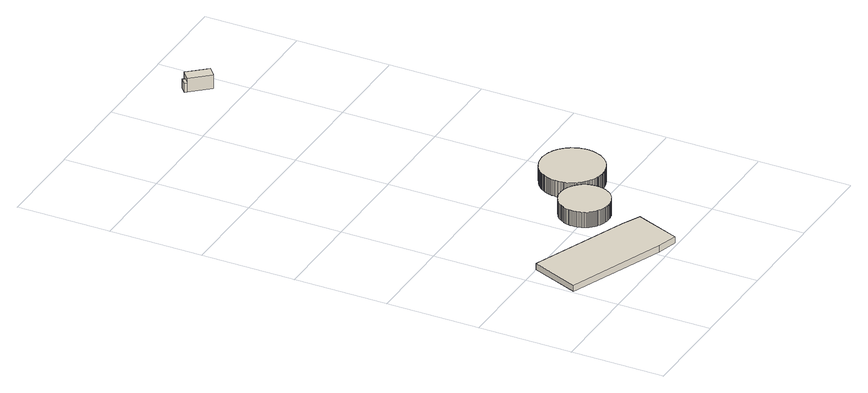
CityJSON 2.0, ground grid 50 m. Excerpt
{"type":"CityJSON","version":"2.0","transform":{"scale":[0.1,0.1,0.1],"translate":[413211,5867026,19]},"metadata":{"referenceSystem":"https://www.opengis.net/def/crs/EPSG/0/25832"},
"CityObjects":{
"building1":{"type":"Building","attributes":{"Gemeindeschluessel":"03454042","BezugspunktDach":"4000","AbsoluteHoehe":"20.068","MittlereTraufHoehe":"23.568","Firsthoehe":"23.568","function":"51003_1201","measuredHeight":3.5},"address":[{"country":"Germany","locality":"Rastdorf"}],"geometry":[{"type":"MultiSurface","lod":"1","boundaries":[[[0,1,2,3,4,5]],[[6,7,8,9,10,11]],[[6,11,5,4]],[[7,6,4,3]],[[8,7,3,2]],[[9,8,2,1]],[[10,9,1,0]],[[11,10,0,5]]]}]},
"building2":{"type":"Building","attributes":{"Gemeindeschluessel":"03454042","AbsoluteHoehe":"20.409","MittlereTraufHoehe":"28.909","Firsthoehe":"28.909","function":"51003_1201","roofType":"1000","measuredHeight":8.5},"address":[{"country":"Germany","locality":"Rastdorf"}],"geometry":[{"type":"MultiSurface","lod":"1","boundaries":[[[12,13,14,15,16,17,18,19,20,21,22,23,24,25,26,27,28,29,30,31,32,33,34,35,36,37,38,39,40,41,42,43,44,45,46,47,48,49,50,51,52,53,54,55,56,57,58,59,60,61,62,63,64,65,66,67,68,69,70,71,72,73,74,75,76,77,78,79,80,81,82,83,84,85,86,87,88,89,90,91,92,93,94,95,96,97,98,99,100,101,102,103,104,105,106,107,108,109,110,111,112,113,114,115,116,117,118,119,120,121,122,123,124,125,126,127,128,129,130,131,132,133,134,135,136,137,138,139,140,141,142,143,144,145,146,147]],[[148,149,150,151,152,153,154,155,156,157,158,159,160,161,162,163,164,165,166,167,168,169,170,171,172,173,174,175,176,177,178,179,180,181,182,183,184,185,186,187,188,189,190,191,192,193,194,195,196,197,198,199,200,201,202,203,204,205,206,207,208,209,210,211,212,213,214,215,216,217,218,219,220,221,222,223,224,225,226,227,228,229,230,231,232,233,234,235,236,237,238,239,240,241,242,243,244,245,246,247,248,249,250,251,252,253,254,255,256,257,258,259,260,261,262,263,264,265,266,267,268,269,270,271,272,273,274,275,276,277,278,279,280,281,282,283]],[[148,283,147,146]],[[149,148,146,145]],[[150,149,145,144]],[[151,150,144,143]],[[152,151,143,142]],[[153,152,142,141]],[[154,153,141,140]],[[155,154,140,139]],[[156,155,139,138]],[[157,156,138,137]],[[158,157,137,136]],[[159,158,136,135]],[[160,159,135,134]],[[161,160,134,133]],[[162,161,133,132]],[[163,162,132,131]],[[164,163,131,130]],[[165,164,130,129]],[[166,165,129,128]],[[167,166,128,127]],[[168,167,127,126]],[[169,168,126,125]],[[170,169,125,124]],[[171,170,124,123]],[[172,171,123,122]],[[173,172,122,121]],[[174,173,121,120]],[[175,174,120,119]],[[176,175,119,118]],[[177,176,118,117]],[[178,177,117,116]],[[179,178,116,115]],[[180,179,115,114]],[[181,180,114,113]],[[182,181,113,112]],[[183,182,112,111]],[[184,183,111,110]],[[185,184,110,109]],[[186,185,109,108]],[[187,186,108,107]],[[188,187,107,106]],[[189,188,106,105]],[[190,189,105,104]],[[191,190,104,103]],[[192,191,103,102]],[[193,192,102,101]],[[194,193,101,100]],[[195,194,100,99]],[[196,195,99,98]],[[197,196,98,97]],[[198,197,97,96]],[[199,198,96,95]],[[200,199,95,94]],[[201,200,94,93]],[[202,201,93,92]],[[203,202,92,91]],[[204,203,91,90]],[[205,204,90,89]],[[206,205,89,88]],[[207,206,88,87]],[[208,207,87,86]],[[209,208,86,85]],[[210,209,85,84]],[[211,210,84,83]],[[212,211,83,82]],[[213,212,82,81]],[[214,213,81,80]],[[215,214,80,79]],[[216,215,79,78]],[[217,216,78,77]],[[218,217,77,76]],[[219,218,76,75]],[[220,219,75,74]],[[221,220,74,73]],[[222,221,73,72]],[[223,222,72,71]],[[224,223,71,70]],[[225,224,70,69]],[[226,225,69,68]],[[227,226,68,67]],[[228,227,67,66]],[[229,228,66,65]],[[230,229,65,64]],[[231,230,64,63]],[[232,231,63,62]],[[233,232,62,61]],[[234,233,61,60]],[[235,234,60,59]],[[236,235,59,58]],[[237,236,58,57]],[[238,237,57,56]],[[239,238,56,55]],[[240,239,55,54]],[[241,240,54,53]],[[242,241,53,52]],[[243,242,52,51]],[[244,243,51,50]],[[245,244,50,49]],[[246,245,49,48]],[[247,246,48,47]],[[248,247,47,46]],[[249,248,46,45]],[[250,249,45,44]],[[251,250,44,43]],[[252,251,43,42]],[[253,252,42,41]],[[254,253,41,40]],[[255,254,40,39]],[[256,255,39,38]],[[257,256,38,37]],[[258,257,37,36]],[[259,258,36,35]],[[260,259,35,34]],[[261,260,34,33]],[[262,261,33,32]],[[263,262,32,31]],[[264,263,31,30]],[[265,264,30,29]],[[266,265,29,28]],[[267,266,28,27]],[[268,267,27,26]],[[269,268,26,25]],[[270,269,25,24]],[[271,270,24,23]],[[272,271,23,22]],[[273,272,22,21]],[[274,273,21,20]],[[275,274,20,19]],[[276,275,19,18]],[[277,276,18,17]],[[278,277,17,16]],[[279,278,16,15]],[[280,279,15,14]],[[281,280,14,13]],[[282,281,13,12]],[[283,282,12,147]]]}]},
"building3":{"type":"Building","attributes":{"Gemeindeschluessel":"03454042","BezugspunktDach":"2200","AbsoluteHoehe":"19.307","MittlereTraufHoehe":"28.226","Firsthoehe":"28.226","function":"51003_1201","measuredHeight":8.92},"address":[{"country":"Germany","locality":"Rastdorf"}],"geometry":[{"type":"MultiSurface","lod":"1","boundaries":[[[284,285,286,287,288,289,290,291,292,293,294,295,296,297,298,299,300,301,302,303,304,305,306,307,308,309,310,311,312,313,314,315,316,317,318,319,320,321,322,323,324,325,326,327,328,329,330,331,332,333,334,335,336,337,338,339,340,341,342,343,344,345,346,347,348,349,350,351,352,353,354,355,356,357,358,359,360,361,362,363,364,365,366,367,368,369,370,371,372,373,374,375,376,377,378,379,380,381,382,383,384,385,386,387,388,389,390,391,392,393,394,395,396,397,398,399,400,401,402,403,404,405,406,407,408,409,410,411,412,413,414,415,416,417,418,419,420,421,422,423,424,425,426,427,428,429,430,431,432,433,434,435,436,437,438,439,440,441,442,443,444,445]],[[446,447,448,449,450,451,452,453,454,455,456,457,458,459,460,461,462,463,464,465,466,467,468,469,470,471,472,473,474,475,476,477,478,479,480,481,482,483,484,485,486,487,488,489,490,491,492,493,494,495,496,497,498,499,500,501,502,503,504,505,506,507,508,509,510,511,512,513,514,515,516,517,518,519,520,521,522,523,524,525,526,527,528,529,530,531,532,533,534,535,536,537,538,539,540,541,542,543,544,545,546,547,548,549,550,551,552,553,554,555,556,557,558,559,560,561,562,563,564,565,566,567,568,569,570,571,572,573,574,575,576,577,578,579,580,581,582,583,584,585,586,587,588,589,590,591,592,593,594,595,596,597,598,599,600,601,602,603,604,605,606,607]],[[446,607,445,444]],[[447,446,444,443]],[[448,447,443,442]],[[449,448,442,441]],[[450,449,441,440]],[[451,450,440,439]],[[452,451,439,438]],[[453,452,438,437]],[[454,453,437,436]],[[455,454,436,435]],[[456,455,435,434]],[[457,456,434,433]],[[458,457,433,432]],[[459,458,432,431]],[[460,459,431,430]],[[461,460,430,429]],[[462,461,429,428]],[[463,462,428,427]],[[464,463,427,426]],[[465,464,426,425]],[[466,465,425,424]],[[467,466,424,423]],[[468,467,423,422]],[[469,468,422,421]],[[470,469,421,420]],[[471,470,420,419]],[[472,471,419,418]],[[473,472,418,417]],[[474,473,417,416]],[[475,474,416,415]],[[476,475,415,414]],[[477,476,414,413]],[[478,477,413,412]],[[479,478,412,411]],[[480,479,411,410]],[[481,480,410,409]],[[482,481,409,408]],[[483,482,408,407]],[[484,483,407,406]],[[485,484,406,405]],[[486,485,405,404]],[[487,486,404,403]],[[488,487,403,402]],[[489,488,402,401]],[[490,489,401,400]],[[491,490,400,399]],[[492,491,399,398]],[[493,492,398,397]],[[494,493,397,396]],[[495,494,396,395]],[[496,495,395,394]],[[497,496,394,393]],[[498,497,393,392]],[[499,498,392,391]],[[500,499,391,390]],[[501,500,390,389]],[[502,501,389,388]],[[503,502,388,387]],[[504,503,387,386]],[[505,504,386,385]],[[506,505,385,384]],[[507,506,384,383]],[[508,507,383,382]],[[509,508,382,381]],[[510,509,381,380]],[[511,510,380,379]],[[512,511,379,378]],[[513,512,378,377]],[[514,513,377,376]],[[515,514,376,375]],[[516,515,375,374]],[[517,516,374,373]],[[518,517,373,372]],[[519,518,372,371]],[[520,519,371,370]],[[521,520,370,369]],[[522,521,369,368]],[[523,522,368,367]],[[524,523,367,366]],[[525,524,366,365]],[[526,525,365,364]],[[527,526,364,363]],[[528,527,363,362]],[[529,528,362,361]],[[530,529,361,360]],[[531,530,360,359]],[[532,531,359,358]],[[533,532,358,357]],[[534,533,357,356]],[[535,534,356,355]],[[536,535,355,354]],[[537,536,354,353]],[[538,537,353,352]],[[539,538,352,351]],[[540,539,351,350]],[[541,540,350,349]],[[542,541,349,348]],[[543,542,348,347]],[[544,543,347,346]],[[545,544,346,345]],[[546,545,345,344]],[[547,546,344,343]],[[548,547,343,342]],[[549,548,342,341]],[[550,549,341,340]],[[551,550,340,339]],[[552,551,339,338]],[[553,552,338,337]],[[554,553,337,336]],[[555,554,336,335]],[[556,555,335,334]],[[557,556,334,333]],[[558,557,333,332]],[[559,558,332,331]],[[560,559,331,330]],[[561,560,330,329]],[[562,561,329,328]],[[563,562,328,327]],[[564,563,327,326]],[[565,564,326,325]],[[566,565,325,324]],[[567,566,324,323]],[[568,567,323,322]],[[569,568,322,321]],[[570,569,321,320]],[[571,570,320,319]],[[572,571,319,318]],[[573,572,318,317]],[[574,573,317,316]],[[575,574,316,315]],[[576,575,315,314]],[[577,576,314,313]],[[578,577,313,312]],[[579,578,312,311]],[[580,579,311,310]],[[581,580,310,309]],[[582,581,309,308]],[[583,582,308,307]],[[584,583,307,306]],[[585,584,306,305]],[[586,585,305,304]],[[587,586,304,303]],[[588,587,303,302]],[[589,588,302,301]],[[590,589,301,300]],[[591,590,300,299]],[[592,591,299,298]],[[593,592,298,297]],[[594,593,297,296]],[[595,594,296,295]],[[596,595,295,294]],[[597,596,294,293]],[[598,597,293,292]],[[599,598,292,291]],[[600,599,291,290]],[[601,600,290,289]],[[602,601,289,288]],[[603,602,288,287]],[[604,603,287,286]],[[605,604,286,285]],[[606,605,285,284]],[[607,606,284,445]]]}]},
"building4":{"type":"Building","attributes":{"Gemeindeschluessel":"03454042","AbsoluteHoehe":"19.987","MittlereTraufHoehe":"24.952","Firsthoehe":"30.156","function":"31001_1210","roofType":"3100","measuredHeight":10.17},"address":[{"country":"Germany","locality":"Rastdorf","thoroughfareNumber":"2","thoroughfareName":"Birkenweg"}],"children":["building4-1","building4-2"],"geometry":[{"type":"MultiSurface","lod":"1","boundaries":[[[608,609,610,611]],[[612,613,614,615]],[[610,612,616,617,618,611]],[[613,612,610,609]],[[608,614,619,620,621,609]],[[615,614,608,611]],[[617,616,615,618]],[[620,619,613,621]]]}]},
"building4-1":{"type":"BuildingPart","attributes":{"AbsoluteHoehe":"19.987","MittlereTraufHoehe":"24.952","Firsthoehe":"24.952","roofType":"1000","measuredHeight":4.96},"parents":["building4"],"geometry":[{"type":"MultiSurface","lod":"1","boundaries":[[[622,621,620,623]],[[619,613,624,625]],[[619,625,623,620]],[[624,613,621,622]],[[625,624,622,623]],[[613,619,620,621]]]}]},
"building4-2":{"type":"BuildingPart","attributes":{"BezugspunktDach":"4000","AbsoluteHoehe":"19.987","MittlereTraufHoehe":"23.487","Firsthoehe":"23.487","measuredHeight":3.5},"parents":["building4"],"geometry":[{"type":"MultiSurface","lod":"1","boundaries":[[[626,627,618,617]],[[615,628,629,616]],[[615,616,617,618]],[[628,615,618,627]],[[629,628,627,626]],[[616,629,626,617]]]}]}
},
"vertices":[
[520,40,46],[627,9,46],[719,247,46],[618,295,46],[101,497,46],[1,242,46],[101,497,11],[618,295,11],[719,247,11],[627,9,11],[520,40,11],[1,242,11],
[543,541,99],[542,535,99],[542,528,99],[542,520,99],[542,512,99],[543,505,99],[544,498,99],[546,491,99],[547,485,99],[549,478,99],[552,472,99],[554,467,99],[557,462,99],[560,457,99],[562,452,99],[565,447,99],[568,443,99],[572,439,99],[575,436,99],[578,432,99],[581,429,99],[585,426,99],[588,422,99],[592,419,99],[597,416,99],[601,413,99],[606,410,99],[611,407,99],[617,404,99],[623,402,99],[629,399,99],[635,397,99],[642,396,99],[649,394,99],[656,393,99],[664,392,99],[671,392,99],[679,392,99],[685,393,99],[691,393,99],[698,395,99],[705,396,99],[711,398,99],[717,400,99],[723,403,99],[729,405,99],[734,408,99],[739,411,99],[744,414,99],[748,417,99],[752,420,99],[756,423,99],[760,426,99],[763,429,99],[766,433,99],[770,436,99],[773,440,99],[776,444,99],[779,448,99],[782,453,99],[785,458,99],[788,463,99],[791,469,99],[793,475,99],[795,481,99],[797,487,99],[799,494,99],[800,501,99],[801,507,99],[802,510,99],[802,517,99],[802,525,99],[802,532,99],[801,539,99],[800,545,99],[799,552,99],[798,558,99],[796,564,99],[794,569,99],[792,575,99],[789,580,99],[787,584,99],[784,589,99],[782,593,99],[779,597,99],[776,601,99],[774,605,99],[771,608,99],[767,612,99],[764,616,99],[760,619,99],[756,623,99],[751,627,99],[746,630,99],[741,634,99],[736,637,99],[730,640,99],[724,643,99],[718,645,99],[711,648,99],[704,650,99],[696,651,99],[694,652,99],[686,653,99],[679,653,99],[672,654,99],[664,653,99],[657,653,99],[651,652,99],[644,651,99],[638,649,99],[632,647,99],[627,645,99],[621,643,99],[616,641,99],[612,639,99],[607,636,99],[603,633,99],[599,631,99],[595,628,99],[591,625,99],[588,622,99],[584,619,99],[580,615,99],[576,612,99],[573,607,99],[569,603,99],[566,598,99],[562,593,99],[559,588,99],[556,582,99],[553,576,99],[550,569,99],[548,563,99],[546,556,99],[544,548,99],[546,556,14],[548,563,14],[550,569,14],[553,576,14],[556,582,14],[559,588,14],[562,593,14],[566,598,14],[569,603,14],[573,607,14],[576,612,14],[580,615,14],[584,619,14],[588,622,14],[591,625,14],[595,628,14],[599,631,14],[603,633,14],[607,636,14],[612,639,14],[616,641,14],[621,643,14],[627,645,14],[632,647,14],[638,649,14],[644,651,14],[651,652,14],[657,653,14],[664,653,14],[672,654,14],[679,653,14],[686,653,14],[694,652,14],[696,651,14],[704,650,14],[711,648,14],[718,645,14],[724,643,14],[730,640,14],[736,637,14],[741,634,14],[746,630,14],[751,627,14],[756,623,14],[760,619,14],[764,616,14],[767,612,14],[771,608,14],[774,605,14],[776,601,14],[779,597,14],[782,593,14],[784,589,14],[787,584,14],[789,580,14],[792,575,14],[794,569,14],[796,564,14],[798,558,14],[799,552,14],[800,545,14],[801,539,14],[802,532,14],[802,525,14],[802,517,14],[802,510,14],[801,507,14],[800,501,14],[799,494,14],[797,487,14],[795,481,14],[793,475,14],[791,469,14],[788,463,14],[785,458,14],[782,453,14],[779,448,14],[776,444,14],[773,440,14],[770,436,14],[766,433,14],[763,429,14],[760,426,14],[756,423,14],[752,420,14],[748,417,14],[744,414,14],[739,411,14],[734,408,14],[729,405,14],[723,403,14],[717,400,14],[711,398,14],[705,396,14],[698,395,14],[691,393,14],[685,393,14],[679,392,14],[671,392,14],[664,392,14],[656,393,14],[649,394,14],[642,396,14],[635,397,14],[629,399,14],[623,402,14],[617,404,14],[611,407,14],[606,410,14],[601,413,14],[597,416,14],[592,419,14],[588,422,14],[585,426,14],[581,429,14],[578,432,14],[575,436,14],[572,439,14],[568,443,14],[565,447,14],[562,452,14],[560,457,14],[557,462,14],[554,467,14],[552,472,14],[549,478,14],[547,485,14],[546,491,14],[544,498,14],[543,505,14],[542,512,14],[542,520,14],[542,528,14],[542,535,14],[543,541,14],[544,548,14],
[767,712,92],[768,703,92],[769,695,92],[770,688,92],[771,686,92],[772,679,92],[774,672,92],[777,665,92],[779,658,92],[782,652,92],[785,646,92],[788,640,92],[791,635,92],[795,630,92],[798,625,92],[801,620,92],[805,616,92],[808,612,92],[812,608,92],[816,604,92],[820,600,92],[824,597,92],[828,593,92],[833,589,92],[838,586,92],[843,582,92],[848,579,92],[854,575,92],[860,572,92],[867,569,92],[874,567,92],[881,564,92],[888,562,92],[890,561,92],[892,561,92],[899,559,92],[906,558,92],[913,557,92],[920,556,92],[927,556,92],[933,556,92],[940,556,92],[946,557,92],[951,557,92],[957,558,92],[963,559,92],[968,560,92],[973,561,92],[978,563,92],[983,564,92],[988,566,92],[994,568,92],[999,571,92],[1005,573,92],[1010,576,92],[1016,579,92],[1021,583,92],[1027,587,92],[1033,591,92],[1038,595,92],[1044,600,92],[1045,602,92],[1050,606,92],[1056,613,92],[1061,619,92],[1066,625,92],[1070,632,92],[1075,639,92],[1078,645,92],[1081,652,92],[1084,658,92],[1087,665,92],[1089,671,92],[1091,677,92],[1092,683,92],[1094,689,92],[1095,695,92],[1096,700,92],[1096,706,92],[1097,711,92],[1097,717,92],[1097,722,92],[1097,727,92],[1096,733,92],[1096,738,92],[1095,744,92],[1094,750,92],[1093,756,92],[1092,763,92],[1090,769,92],[1088,776,92],[1085,782,92],[1082,789,92],[1079,796,92],[1076,803,92],[1071,809,92],[1067,816,92],[1062,823,92],[1057,829,92],[1052,834,92],[1051,836,92],[1045,841,92],[1040,846,92],[1035,850,92],[1029,854,92],[1024,858,92],[1018,862,92],[1013,865,92],[1007,868,92],[1002,870,92],[997,873,92],[991,875,92],[986,877,92],[981,878,92],[976,880,92],[971,881,92],[966,882,92],[960,883,92],[954,884,92],[948,885,92],[942,885,92],[935,886,92],[929,886,92],[922,885,92],[915,885,92],[908,884,92],[900,883,92],[898,882,92],[892,881,92],[884,879,92],[876,876,92],[868,873,92],[861,870,92],[854,866,92],[848,863,92],[841,859,92],[836,855,92],[830,851,92],[825,847,92],[820,842,92],[816,838,92],[811,834,92],[807,829,92],[804,825,92],[800,820,92],[797,816,92],[794,812,92],[791,807,92],[789,803,92],[786,798,92],[783,793,92],[781,787,92],[778,782,92],[776,776,92],[774,770,92],[772,763,92],[771,757,92],[769,750,92],[768,743,92],[767,735,92],[767,728,92],[767,720,92],[767,728,3],[767,735,3],[768,743,3],[769,750,3],[771,757,3],[772,763,3],[774,770,3],[776,776,3],[778,782,3],[781,787,3],[783,793,3],[786,798,3],[789,803,3],[791,807,3],[794,812,3],[797,816,3],[800,820,3],[804,825,3],[807,829,3],[811,834,3],[816,838,3],[820,842,3],[825,847,3],[830,851,3],[836,855,3],[841,859,3],[848,863,3],[854,866,3],[861,870,3],[868,873,3],[876,876,3],[884,879,3],[892,881,3],[898,882,3],[900,883,3],[908,884,3],[915,885,3],[922,885,3],[929,886,3],[935,886,3],[942,885,3],[948,885,3],[954,884,3],[960,883,3],[966,882,3],[971,881,3],[976,880,3],[981,878,3],[986,877,3],[991,875,3],[997,873,3],[1002,870,3],[1007,868,3],[1013,865,3],[1018,862,3],[1024,858,3],[1029,854,3],[1035,850,3],[1040,846,3],[1045,841,3],[1051,836,3],[1052,834,3],[1057,829,3],[1062,823,3],[1067,816,3],[1071,809,3],[1076,803,3],[1079,796,3],[1082,789,3],[1085,782,3],[1088,776,3],[1090,769,3],[1092,763,3],[1093,756,3],[1094,750,3],[1095,744,3],[1096,738,3],[1096,733,3],[1097,727,3],[1097,722,3],[1097,717,3],[1097,711,3],[1096,706,3],[1096,700,3],[1095,695,3],[1094,689,3],[1092,683,3],[1091,677,3],[1089,671,3],[1087,665,3],[1084,658,3],[1081,652,3],[1078,645,3],[1075,639,3],[1070,632,3],[1066,625,3],[1061,619,3],[1056,613,3],[1050,606,3],[1045,602,3],[1044,600,3],[1038,595,3],[1033,591,3],[1027,587,3],[1021,583,3],[1016,579,3],[1010,576,3],[1005,573,3],[999,571,3],[994,568,3],[988,566,3],[983,564,3],[978,563,3],[973,561,3],[968,560,3],[963,559,3],[957,558,3],[951,557,3],[946,557,3],[940,556,3],[933,556,3],[927,556,3],[920,556,3],[913,557,3],[906,558,3],[899,559,3],[892,561,3],[890,561,3],[888,562,3],[881,564,3],[874,567,3],[867,569,3],[860,572,3],[854,575,3],[848,579,3],[843,582,3],[838,586,3],[833,589,3],[828,593,3],[824,597,3],[820,600,3],[816,604,3],[812,608,3],[808,612,3],[805,616,3],[801,620,3],[798,625,3],[795,630,3],[791,635,3],[788,640,3],[785,646,3],[782,652,3],[779,658,3],[777,665,3],[774,672,3],[772,679,3],[771,686,3],[770,688,3],[769,695,3],[768,703,3],[767,712,3],[767,720,3],
[874,2794,86],[825,2751,86],[911,2653,86],[960,2696,86],[911,2653,10],[825,2751,10],[874,2794,10],[960,2696,10],[957,2694,10],[957,2694,45],[960,2696,45],[858,2779,10],[858,2779,60],[825,2751,60],
[814,2763,60],[847,2792,60],[814,2763,10],[847,2792,10],
[960,2691,45],[962,2693,45],[962,2693,10],[960,2691,10]
]}
